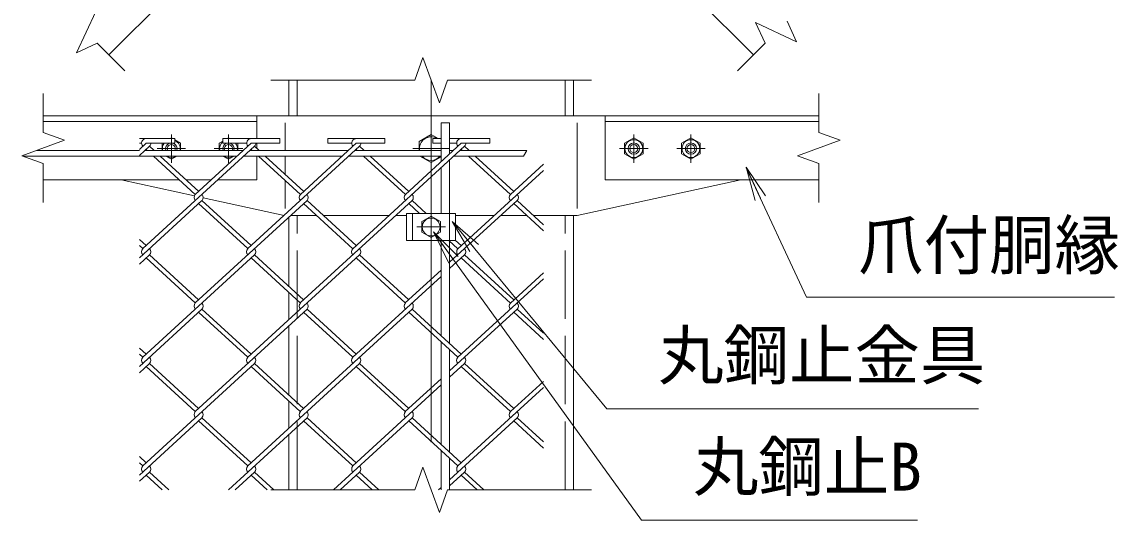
# Model space of a CAD drawing. Units: millimetres, scale not verified. Extents: x -14700 to 14700, y -10395 to 10395.
# Drawn here: x 3568 to 7415, y 5389 to 7138 of the extents above; entities that cross this region are included whole.
import ezdxf
from ezdxf.enums import TextEntityAlignment as Align

# ---------------------------------------------------------------- set-up
doc = ezdxf.new("R2010")
doc.units = ezdxf.units.MM
doc.header["$LTSCALE"] = 40
doc.linetypes.add('DASHED', pattern=[7.5, 6, -1.5])
doc.linetypes.add('USER1', pattern=[50.8, 31.75, -6.35, 6.35, -6.35])
for name, color, linetype, lineweight in [('0-0_D-BMK', 2, 'USER1', 13), ('0-2_D-STR-DIM', 7, 'Continuous', 13), ('0-4_D-STR1', 1, 'Continuous', 18), ('0-5_D-STR3', 3, 'Continuous', 13), ('0-6_0', 7, 'Continuous', 18), ('0-8_D-STR2', 7, 'Continuous', 13), ('0-A_D-STR-TXT', 7, 'Continuous', 13)]:
    doc.layers.add(name, color=color, linetype=linetype, lineweight=lineweight)
doc.styles.add('ＭＳ ゴシック', font='')
doc.styles.get('ＭＳ ゴシック').set_extended_font_data('MS Gothic')

# ---------------------------------------------------------------- blocks, each defined once
blk = doc.blocks.new('_Open')
at = {"layer": '0-6_0'}
blk.add_line((-40, 6.67), (0, 0), dxfattribs=at)
blk.add_lwpolyline([(-40, -6.67), (0, 0), (-40, 0)], dxfattribs=at)

msp = doc.modelspace()

# ---------------------------------------------------------------- linework, layer by layer
at = {"layer": '0-0_D-BMK'}
for p, q in [((5003.89, 6933.18), (5003.89, 5495.68)), ((4092.02, 6643.18), (4092.02, 6743.18)), ((4292.48, 6643.18), (4292.48, 6743.18)), ((5715.29, 6643.18), (5715.29, 6743.18)), ((5915.75, 6643.18), (5915.75, 6743.18)), ((4042.02, 6693.18), (4142.02, 6693.18)), ((4342.48, 6693.18), (4242.48, 6693.18)), ((5067.64, 6693.18), (4940.14, 6693.18)), ((5765.29, 6693.18), (5665.29, 6693.18)), ((5965.75, 6693.18), (5865.75, 6693.18)), ((4953.89, 6418.18), (5053.89, 6418.18))]:
    msp.add_line(p, q, dxfattribs=at)
at = {"layer": '0-2_D-STR-DIM'}
for p, q in [((3826.79, 7173.95), (3759.44, 7029.51)), ((6286.87, 7068.05), (6142.43, 7135.41)), ((6142.43, 7135.41), (6176.11, 7063.18)), ((6253.2, 7140.27), (6286.87, 7068.05)), ((3759.44, 7029.51), (3831.66, 7063.18)), ((3831.66, 7063.18), (3928.35, 6966.49)), ((6176.11, 7063.18), (6079.42, 6966.49)), ((4975.03, 7012.46), (4946.17, 6933.18)), ((5032.74, 6853.89), (4975.03, 7012.46)), ((4441.39, 6933.18), (4946.17, 6933.18)), ((5061.6, 6933.18), (5032.74, 6853.89)), ((5061.6, 6933.18), (5566.39, 6933.18)), ((3642.48, 6886.93), (3642.48, 6750.19)), ((6365.29, 6886.93), (6365.29, 6750.19)), ((3642.48, 6750.19), (3717.36, 6722.93)), ((6365.29, 6750.19), (6440.18, 6722.93)), ((3717.36, 6722.93), (3567.59, 6668.42)), ((6440.18, 6722.93), (6290.41, 6668.42)), ((3567.59, 6668.42), (3642.48, 6641.17)), ((5339.27, 6686.93), (5327.72, 6666.93)), ((6290.41, 6668.42), (6365.29, 6641.17)), ((3642.48, 6641.17), (3642.48, 6504.43)), ((6365.29, 6641.17), (6365.29, 6504.43)), ((4975.03, 5574.96), (4946.17, 5495.68)), ((5032.74, 5416.39), (4975.03, 5574.96)), ((4441.39, 5495.68), (4946.17, 5495.68)), ((5061.6, 5495.68), (5032.74, 5416.39)), ((5061.6, 5495.68), (5566.39, 5495.68))]:
    msp.add_line(p, q, dxfattribs=at)
at = {"layer": '0-4_D-STR1'}
for p, q in [((3872.67, 7022.18), (4579.77, 7729.29)), ((6135.1, 7022.18), (5428, 7729.29)), ((4503.89, 6808.18), (4503.89, 6933.18)), ((5503.89, 6808.18), (5503.89, 6933.18)), ((4392.48, 6808.18), (3642.48, 6808.18)), ((4392.48, 6788.18), (3642.48, 6788.18)), ((4392.48, 6808.18), (4392.48, 6728.11)), ((5615.29, 6808.18), (5615.29, 6583.18)), ((5615.29, 6808.18), (6365.29, 6808.18)), ((5615.29, 6788.18), (6365.29, 6788.18)), ((4392.48, 6712.11), (4392.48, 6693.7)), ((4392.48, 6666.93), (4392.48, 6583.18)), ((4120.77, 6583.18), (3642.48, 6583.18)), ((4231.68, 6583.18), (4144.45, 6583.18)), ((4392.48, 6583.18), (4254.77, 6583.18)), ((5615.29, 6583.18), (6365.29, 6583.18)), ((4503.89, 6210.47), (4503.89, 6451.95)), ((5503.89, 5495.68), (5503.89, 6458.18)), ((4503.89, 6092.46), (4503.89, 6188.77)), ((4503.89, 5829.27), (4503.89, 6070.76)), ((4503.89, 5711.26), (4503.89, 5807.57)), ((4503.89, 5495.68), (4503.89, 5689.56))]:
    msp.add_line(p, q, dxfattribs=at)
at = {"layer": '0-4_D-STR1', "linetype": 'DASHED'}
for p, q in [((4533.89, 6808.18), (4533.89, 6933.18)), ((5473.89, 6808.18), (5473.89, 6933.18)), ((4533.89, 5495.68), (4533.89, 6458.18)), ((5473.89, 5495.68), (5473.89, 6458.18))]:
    msp.add_line(p, q, dxfattribs=at)
at = {"layer": '0-5_D-STR3'}
for p, q in [((3916.39, 6808.18), (6091.39, 6808.18)), ((4491.39, 6783.18), (4491.39, 6686.93)), ((5038.89, 6783.18), (5068.89, 6783.18)), ((5038.89, 6647.26), (5038.89, 6783.18)), ((5068.89, 6674.75), (5068.89, 6783.18)), ((5516.39, 6783.18), (5516.39, 6483.18)), ((5003.89, 6742.25), (5028.38, 6728.11)), ((4059.52, 6711.94), (4059.81, 6712.11)), ((4059.52, 6686.93), (4059.52, 6711.94)), ((4087.52, 6728.11), (4092.02, 6730.71)), ((4092.02, 6730.71), (4096.51, 6728.11)), ((4103.75, 6723.93), (4124.52, 6711.94)), ((4124.52, 6711.94), (4124.52, 6686.93)), ((4259.98, 6711.94), (4272.38, 6719.11)), ((4259.98, 6686.93), (4259.98, 6711.94)), ((4287.98, 6728.11), (4292.48, 6730.71)), ((4292.48, 6730.71), (4296.97, 6728.11)), ((4324.68, 6712.11), (4324.98, 6711.94)), ((4324.98, 6711.94), (4324.98, 6686.93)), ((5715.29, 6730.71), (5682.79, 6711.94)), ((5682.79, 6711.94), (5682.79, 6674.41)), ((5747.79, 6711.94), (5715.29, 6730.71)), ((5747.79, 6674.41), (5747.79, 6711.94)), ((5915.75, 6730.71), (5883.25, 6711.94)), ((5883.25, 6711.94), (5883.25, 6674.41)), ((5948.25, 6711.94), (5915.75, 6730.71)), ((5948.25, 6674.41), (5948.25, 6711.94)), ((4323.08, 6666.93), (3571.7, 6666.93)), ((3979.98, 6686.93), (3618.44, 6686.93)), ((4344.9, 6686.93), (3999.95, 6686.93)), ((4092.02, 6655.65), (4072.48, 6666.93)), ((4111.55, 6666.93), (4092.02, 6655.65)), ((4292.48, 6655.65), (4272.94, 6666.93)), ((4312.01, 6666.93), (4292.48, 6655.65)), ((4691.71, 6666.93), (4346.17, 6666.93)), ((4713.54, 6686.93), (4367.99, 6686.93)), ((4491.39, 6666.93), (4491.39, 6603.07)), ((5038.89, 6666.93), (4714.81, 6666.93)), ((5038.89, 6686.93), (4736.63, 6686.93)), ((5003.89, 6644.1), (4964.35, 6666.93)), ((5038.89, 6664.31), (5003.89, 6644.1)), ((5082.18, 6686.93), (5068.89, 6686.93)), ((5327.72, 6666.93), (5084.04, 6666.93)), ((5339.27, 6686.93), (5105.86, 6686.93)), ((5682.79, 6674.41), (5715.29, 6655.65)), ((5715.29, 6655.65), (5747.79, 6674.41)), ((5883.25, 6674.41), (5915.75, 6655.65)), ((5915.75, 6655.65), (5948.25, 6674.41)), ((5038.89, 6465.68), (5038.89, 6625.55)), ((5068.89, 6465.68), (5068.89, 6653.04)), ((3916.39, 6583.18), (4173.11, 6527.37)), ((4491.39, 6581.37), (4491.39, 6483.18)), ((5516.39, 6458.18), (6091.39, 6583.18)), ((4204.1, 6520.63), (4487.84, 6458.95)), ((4917.89, 6465.68), (5089.89, 6465.68)), ((4917.89, 6465.68), (4917.89, 6370.68)), ((5089.89, 6465.68), (5089.89, 6370.68)), ((4510.68, 6458.18), (4602.14, 6458.18)), ((4625.82, 6458.18), (4856.23, 6458.18)), ((4879.32, 6458.18), (4917.89, 6458.18)), ((4879.32, 6458.18), (4917.89, 6458.18)), ((4971.39, 6436.94), (5003.89, 6455.71)), ((4971.39, 6399.41), (4971.39, 6436.94)), ((5003.89, 6455.71), (5036.39, 6436.94)), ((5036.39, 6436.94), (5036.39, 6399.41)), ((5089.89, 6458.18), (5224.86, 6458.18)), ((5247.96, 6458.18), (5339.42, 6458.18)), ((5363.1, 6458.18), (5516.39, 6458.18)), ((5003.89, 6380.65), (4971.39, 6399.41)), ((5036.39, 6399.41), (5003.89, 6380.65)), ((4917.89, 6370.68), (5089.89, 6370.68)), ((5038.89, 6036.27), (5038.89, 6370.68)), ((5068.89, 6008.78), (5068.89, 6368.28)), ((5038.89, 5655.13), (5038.89, 6014.57)), ((5068.89, 5627.64), (5068.89, 5987.08)), ((5038.89, 5495.68), (5038.89, 5633.43)), ((5068.89, 5495.68), (5068.89, 5605.94))]:
    msp.add_line(p, q, dxfattribs=at)
at = {"layer": '0-5_D-STR3', "linetype": 'DASHED'}
for p, q in [((4938.89, 6465.68), (4938.89, 6370.68)), ((5068.89, 6465.68), (5068.89, 6370.68))]:
    msp.add_line(p, q, dxfattribs=at)
at = {"layer": '0-5_D-STR3'}
msp.add_lwpolyline([(4961.39, 6686.93), (4961.39, 6717.72), (5003.89, 6742.25)], dxfattribs=at)
for centre, radius in [((5715.29, 6693.18), 31.25), ((5715.29, 6693.18), 20), ((5715.29, 6693.18), 14), ((5915.75, 6693.18), 31.25), ((5915.75, 6693.18), 20), ((5915.75, 6693.18), 14), ((5003.89, 6418.18), 31.25)]:
    msp.add_circle(centre, radius, dxfattribs=at)
for centre, radius, start, end in [((5003.89, 6693.18), 41.25, 57.87216, 188.71474), ((4092.02, 6693.18), 31.25, 142.70925, 191.53696), ((4092.02, 6693.18), 20, 108.79877, 198.20996), ((4092.02, 6693.18), 14, 333.48523, 206.51477), ((4092.02, 6693.18), 20, 341.79004, 71.20123), ((4092.02, 6693.18), 31.25, 348.46304, 67.95846), ((4292.48, 6693.18), 31.25, 130.01174, 191.53696), ((4292.48, 6693.18), 20, 108.79877, 198.20996), ((4292.48, 6693.18), 14, 333.48523, 206.51477), ((4292.48, 6693.18), 20, 341.79004, 71.20123), ((4292.48, 6693.18), 31.25, 348.46304, 37.29075), ((4092.02, 6693.18), 31.25, 237.14012, 302.85988), ((4292.48, 6693.18), 31.25, 237.14012, 302.85988), ((5003.89, 6693.18), 41.25, 219.5212, 320.4788)]:
    msp.add_arc(centre, radius, start, end, dxfattribs=at)
at = {"layer": '0-8_D-STR2'}
for p, q in [((3979.98, 6728.11), (4103.75, 6728.11)), ((4003.75, 6712.11), (3979.98, 6690.33)), ((3979.98, 6712.11), (3987.68, 6712.11)), ((4015.59, 6701.26), (3979.98, 6668.63)), ((4383.93, 6701.53), (3991.64, 6342.06)), ((4031.23, 6686.93), (4015.59, 6701.26)), ((4372.38, 6712.11), (4176.22, 6532.36)), ((4272.38, 6728.11), (4472.38, 6728.11)), ((4272.38, 6712.11), (4272.38, 6728.11)), ((4272.38, 6712.11), (4356.32, 6712.11)), ((4752.57, 6701.53), (4360.28, 6342.06)), ((4372.38, 6712.11), (4472.38, 6712.11)), ((4399.87, 6686.93), (4383.93, 6701.53)), ((4472.38, 6712.11), (4472.38, 6728.11)), ((4741.3, 6712.36), (4544.86, 6532.36)), ((4641.3, 6728.36), (4841.3, 6728.36)), ((4641.3, 6712.36), (4641.3, 6728.36)), ((4641.3, 6712.36), (4725.24, 6712.36)), ((5121.5, 6701.26), (4729.18, 6341.76)), ((4768.51, 6686.93), (4752.57, 6701.53)), ((5109.66, 6712.11), (4913.5, 6532.36)), ((5009.66, 6728.11), (5038.89, 6728.11)), ((5009.66, 6712.11), (5009.66, 6728.11)), ((5009.66, 6712.11), (5038.89, 6712.11)), ((5068.89, 6728.11), (5209.66, 6728.11)), ((5068.89, 6712.11), (5093.6, 6712.11)), ((5109.66, 6712.11), (5209.66, 6712.11)), ((5137.14, 6686.93), (5121.5, 6701.26)), ((5209.66, 6712.11), (5209.66, 6728.11)), ((4007.55, 6686.93), (4003.75, 6690.41)), ((4176.22, 6532.36), (4029.37, 6666.93)), ((4188.07, 6543.21), (4053.05, 6666.93)), ((4376.18, 6686.93), (4372.09, 6690.68)), ((4544.86, 6532.36), (4398.01, 6666.93)), ((4556.7, 6543.21), (4421.69, 6666.93)), ((4744.82, 6686.93), (4740.73, 6690.68)), ((4913.5, 6532.36), (4766.65, 6666.93)), ((4925.34, 6543.21), (4790.33, 6666.93)), ((5113.46, 6686.93), (5109.66, 6690.41)), ((5282.14, 6532.36), (5135.29, 6666.93)), ((5293.98, 6543.21), (5158.97, 6666.93)), ((5398, 6638.53), (5282.14, 6532.36)), ((5398, 6616.82), (5097.82, 6341.76)), ((4199.61, 6510.93), (3979.98, 6309.68)), ((4568.25, 6510.93), (4175.96, 6151.46)), ((4372.12, 6352.91), (4199.64, 6510.96)), ((4936.89, 6510.93), (4544.6, 6151.46)), ((4741.02, 6352.61), (4568.25, 6510.93)), ((4986.27, 6465.68), (4936.89, 6510.93)), ((5305.53, 6510.93), (5068.89, 6294.09)), ((5398, 6426.2), (5305.53, 6510.93)), ((4360.28, 6342.06), (4187.8, 6500.11)), ((4729.18, 6341.76), (4556.41, 6500.08)), ((4962.59, 6465.68), (4925.05, 6500.08)), ((5398, 6404.5), (5293.69, 6500.08)), ((4003.48, 6352.91), (3979.98, 6374.45)), ((3991.64, 6342.06), (3979.98, 6352.75)), ((5097.82, 6341.76), (5066.27, 6370.68)), ((5109.66, 6352.61), (5089.95, 6370.68)), ((4015.32, 6320.36), (3979.98, 6287.97)), ((4383.96, 6320.36), (3991.64, 5960.86)), ((4187.8, 6162.31), (4015.32, 6320.36)), ((4752.57, 6320.33), (4360.28, 5960.86)), ((4556.44, 6162.31), (4383.96, 6320.36)), ((4925.05, 6162.29), (4752.57, 6320.33)), ((5121.21, 6320.33), (5068.89, 6272.39)), ((5293.98, 6162.02), (5121.21, 6320.33)), ((4175.96, 6151.46), (4003.48, 6309.51)), ((4544.6, 6151.46), (4372.12, 6309.51)), ((4913.21, 6151.44), (4741.76, 6308.54)), ((5282.14, 6151.16), (5109.37, 6309.48)), ((5038.89, 6244.9), (4728.92, 5960.86)), ((5038.89, 6266.6), (4913.21, 6151.44)), ((5398, 6236.17), (5097.52, 5960.84)), ((5398, 6257.33), (5282.14, 6151.16)), ((4199.64, 6129.76), (3979.98, 5928.48)), ((4568.28, 6129.76), (4175.96, 5770.27)), ((4360.28, 5960.86), (4188.83, 6117.97)), ((4372.12, 5971.71), (4199.64, 6129.76)), ((4936.89, 6129.73), (4544.6, 5770.27)), ((4728.92, 5960.86), (4556.44, 6118.91)), ((4740.76, 5971.71), (4568.28, 6129.76)), ((5097.52, 5960.84), (4925.05, 6118.88)), ((5109.37, 5971.69), (4936.89, 6129.73)), ((5305.53, 6129.73), (5068.89, 5912.89)), ((5398, 6023.3), (5293.69, 6118.88)), ((5398, 6045), (5305.53, 6129.73)), ((4003.48, 5971.71), (3979.98, 5993.25)), ((3991.64, 5960.87), (3979.98, 5971.55)), ((4015.32, 5939.16), (3979.98, 5906.78)), ((4383.96, 5939.16), (3991.64, 5579.67)), ((4175.96, 5770.27), (4003.48, 5928.31)), ((4187.8, 5781.12), (4015.32, 5939.16)), ((4752.6, 5939.16), (4360.28, 5579.67)), ((4544.6, 5770.27), (4372.12, 5928.31)), ((4556.44, 5781.12), (4383.96, 5939.16)), ((4913.23, 5770.27), (4740.76, 5928.31)), ((4925.08, 5781.12), (4752.6, 5939.16)), ((5121.21, 5939.14), (5068.89, 5891.19)), ((5282.14, 5769.97), (5109.37, 5928.28)), ((5293.98, 5780.82), (5121.21, 5939.14)), ((5038.89, 5863.7), (4728.92, 5579.67)), ((5038.89, 5885.4), (4913.23, 5770.27)), ((5398, 5854.43), (5097.85, 5579.39)), ((5398, 5876.13), (5282.14, 5769.97)), ((4199.64, 5748.56), (3979.98, 5547.28)), ((4360.28, 5579.67), (4187.8, 5737.71)), ((4372.12, 5590.52), (4199.64, 5748.56)), ((4568.28, 5748.56), (4292.3, 5495.68)), ((4728.92, 5579.67), (4556.44, 5737.71)), ((4740.76, 5590.52), (4568.28, 5748.56)), ((4936.92, 5748.56), (4660.94, 5495.68)), ((5097.85, 5579.39), (4925.08, 5737.71)), ((5109.69, 5590.25), (4936.92, 5748.56)), ((5305.82, 5748.27), (5068.89, 5531.15)), ((5398, 5642.1), (5293.98, 5737.41)), ((5398, 5663.8), (5305.82, 5748.27)), ((4003.48, 5590.52), (3979.98, 5612.05)), ((3991.64, 5579.67), (3979.98, 5590.35)), ((4015.32, 5557.96), (3979.98, 5525.58)), ((4059.61, 5495.68), (4003.48, 5547.11)), ((4083.29, 5495.68), (4015.32, 5557.96)), ((4383.96, 5557.96), (4315.99, 5495.68)), ((4428.25, 5495.68), (4372.12, 5547.11)), ((4451.93, 5495.68), (4383.96, 5557.96)), ((4752.6, 5557.96), (4684.62, 5495.68)), ((4796.89, 5495.68), (4740.76, 5547.11)), ((4820.57, 5495.68), (4752.6, 5557.96)), ((5121.53, 5557.69), (5068.89, 5509.45)), ((5165.53, 5495.68), (5109.69, 5546.84)), ((5189.21, 5495.68), (5121.53, 5557.69)), ((5038.89, 5503.66), (5030.17, 5495.68))]:
    msp.add_line(p, q, dxfattribs=at)
for points in [[(4003.75, 6712.11), (4103.75, 6712.11), (4103.75, 6728.11)], [(4741.3, 6712.36), (4841.3, 6712.36), (4841.3, 6728.36)]]:
    msp.add_lwpolyline(points, dxfattribs=at)
for centre, start, end in [((4003.75, 6712.11), 95, 222.5), ((4003.75, 6712.11), 317.5, 0), ((4372.38, 6712.11), 85, 222.5), ((4372.38, 6712.11), 317.5, 0), ((4741.3, 6712.36), 85, 222.5), ((4741.02, 6712.11), 317.5, 0.89905), ((5109.66, 6712.11), 95, 222.5), ((5109.66, 6712.11), 317.5, 0), ((4188.07, 6521.51), 137.5, 222.5), ((4188.07, 6521.51), 317.5, 42.5), ((4556.7, 6521.51), 137.5, 222.5), ((4556.7, 6521.51), 317.5, 42.5), ((4925.34, 6521.51), 137.5, 222.5), ((4925.34, 6521.51), 317.5, 42.5), ((5293.98, 6521.51), 137.5, 222.5), ((5293.98, 6521.51), 317.5, 42.5), ((4003.75, 6330.91), 137.5, 222.5), ((4003.75, 6330.91), 317.5, 42.5), ((4372.38, 6330.91), 137.5, 222.5), ((4372.38, 6330.91), 317.5, 42.5), ((4741.02, 6330.91), 137.5, 222.5), ((4741.02, 6330.91), 317.5, 42.5), ((5109.66, 6330.91), 137.5, 222.5), ((5109.66, 6330.91), 317.5, 42.5), ((4187.8, 6140.61), 137.5, 222.5), ((4187.8, 6140.61), 317.5, 42.5), ((4556.7, 6140.31), 137.5, 222.5), ((4556.7, 6140.31), 317.5, 42.5), ((4925.34, 6140.31), 137.5, 222.5), ((4925.34, 6140.31), 317.5, 42.5), ((5293.98, 6140.31), 137.5, 222.5), ((5293.98, 6140.31), 317.5, 42.5), ((4003.45, 5949.99), 137.5, 222.5), ((4003.45, 5949.99), 317.5, 42.5), ((4372.09, 5949.99), 137.5, 222.5), ((4372.09, 5949.99), 317.5, 42.5), ((4740.73, 5949.99), 137.5, 222.5), ((4740.73, 5949.99), 317.5, 42.5), ((5109.37, 5949.99), 137.5, 222.5), ((5109.37, 5949.99), 317.5, 42.5), ((4187.8, 5759.41), 137.5, 222.5), ((4187.8, 5759.41), 317.5, 42.5), ((4556.7, 5759.12), 137.5, 222.5), ((4556.7, 5759.12), 317.5, 42.5), ((4925.34, 5759.12), 137.5, 222.5), ((4925.34, 5759.12), 317.5, 42.5), ((5293.98, 5759.12), 137.5, 222.5), ((5293.98, 5759.12), 317.5, 42.5), ((4003.78, 5568.54), 137.5, 222.5), ((4003.78, 5568.54), 317.5, 42.5), ((4372.41, 5568.54), 137.5, 222.5), ((4372.41, 5568.54), 317.5, 42.5), ((4741.05, 5568.54), 137.5, 222.5), ((4741.05, 5568.54), 317.5, 42.5), ((5109.69, 5568.54), 137.5, 222.5), ((5109.69, 5568.54), 317.5, 42.5)]:
    msp.add_arc(centre, 16.06, start, end, dxfattribs=at)
at = {"layer": '0-A_D-STR-TXT'}
for points in [[(7402.89, 6171.21), (6321.23, 6171.21), (6110.13, 6626.05)], [(6924.76, 5779.84), (5620.13, 5779.84), (5079.57, 6435.49)], [(6711.03, 5389.42), (5742.19, 5389.42), (5013.44, 6399.01)]]:
    msp.add_lwpolyline(points, dxfattribs=at)

# ---------------------------------------------------------------- block references
at = {"layer": '0-A_D-STR-TXT', "xscale": 3, "yscale": 3}
for p, rotation in [((6109.29, 6627.86), 114.89636), ((5078.29, 6437.04), 129.50464), ((5012.27, 6400.64), 125.82258)]:
    msp.add_blockref('_Open', p, dxfattribs=dict(at, rotation=rotation))

# ---------------------------------------------------------------- texts
at = {"layer": '0-A_D-STR-TXT', "style": 'ＭＳ ゴシック'}
for s, p in [('爪付胴縁', (6503.01, 6220.15)), ('丸鋼止金具', (5801.03, 5833.22)), ('丸鋼止B', (5923.09, 5442.36))]:
    msp.add_text(s, height=168.3, dxfattribs=at).set_placement(p, align=Align.BOTTOM_LEFT)

doc.saveas('drawing.dxf')
